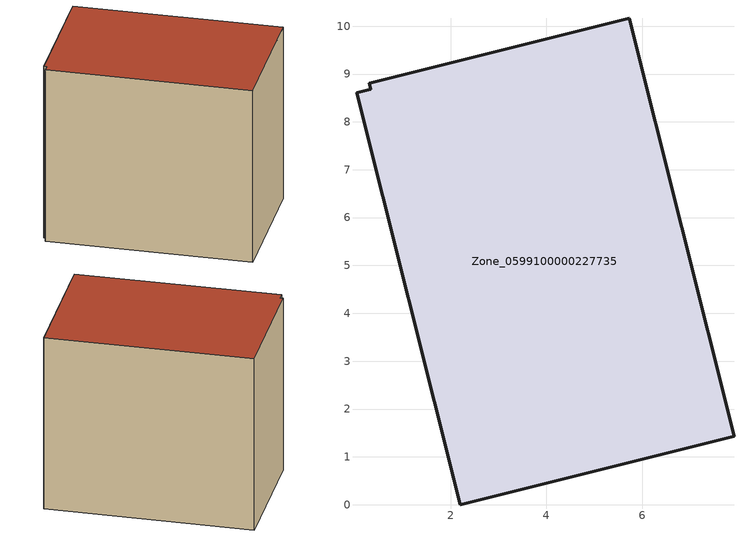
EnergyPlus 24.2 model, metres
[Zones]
Zone_0599100000227735
 floor ground (C_G): 7.92,1.43 2.2,0 0.03,8.61 0.33,8.69 0.3,8.81 5.73,10.16 z0
 wall outside (C_F): 7.92,1.43 5.73,10.16 0.3,8.81 0.33,8.69 0.03,8.61 2.2,0 7.92,1.43 z0:8.07
 roof outside (C_R): 2.2,0 7.92,1.43 5.73,10.16 0.3,8.81 0.33,8.69 0.03,8.61 z8.07
[BUILDING]
Pand.0599100000227735: North Axis=0; Terrain=City; Loads Convergence Tolerance Value=0.04; Temperature Convergence Tolerance Value=0.4; Solar Distribution=FullExterior; Maximum Number of Warmup Days=25; Minimum Number of Warmup Days=1
[Site:Location]
Rotterdam.The.Hague.AP_ZH_NLD Design_Conditions: Latitude=51.96; Longitude=4.45; Time Zone=1; Elevation=-4.5
[SITE:GROUNDTEMPERATURE:BUILDINGSURFACE]
18, 18, 18, 18, 18, 18, 18, 18, 18, 18, 18, 18
[MATERIAL] Thermal Absorptance=0.9; Solar Absorptance=0.7; Visible Absorptance=0.7
Name | Roughness | Thickness | Conductivity | Density | Specific Heat
G.TI.1965-1974 | MediumSmooth | 0.15 | 0.882353 | 540 | 1210
F.TI.1965-1974 | Rough | 0.3 | 0.697674 | 1920 | 840
R.TI.1965-1974 | MediumRough | 0.2 | 0.232558 | 1500 | 1000
[CONSTRUCTION]
C_G: G.TI.1965-1974
C_F: F.TI.1965-1974
C_R: R.TI.1965-1974
[ZONE]
Zone_0599100000227735: Type=1; Multiplier=1; Ceiling Height=Autocalculate; Volume=Autocalculate; Floor Area=autocalculate; Part of Total Floor Area=Yes
[ZONEINFILTRATION:DESIGNFLOWRATE]
Infil_Zone_0599100000227735: Zone or ZoneList or Space or SpaceList=Zone_0599100000227735; Schedule=AlwaysOn; Design Flow Rate Calculation Method=Flow/Area; Flow Rate per Floor Area=0.003; Constant Term Coefficient=1; Temperature Term Coefficient=0; Velocity Term Coefficient=0; Velocity Squared Term Coefficient=0
[HVACTEMPLATE:ZONE:IDEALLOADSAIRSYSTEM]
Zone_0599100000227735: Maximum Heating Supply Air Temperature=50; Minimum Cooling Supply Air Temperature=13; Maximum Heating Supply Air Humidity Ratio=0.0156; Minimum Cooling Supply Air Humidity Ratio=0.0077; Heating Limit=NoLimit; Cooling Limit=NoLimit; Dehumidification Control Type=ConstantSensibleHeatRatio; Cooling Sensible Heat Ratio=0.7; Dehumidification Setpoint=60; Humidification Control Type=None; Humidification Setpoint=30; Outdoor Air Method=None; Outdoor Air Flow Rate per Person=0.00944; Outdoor Air Flow Rate per Zone Floor Area=0; Outdoor Air Flow Rate per Zone=0; Demand Controlled Ventilation Type=None; Outdoor Air Economizer Type=NoEconomizer; Heat Recovery Type=None; Sensible Heat Recovery Effectiveness=0.7; Latent Heat Recovery Effectiveness=0.65
[ZONECONTROL:THERMOSTAT]
ThermostatControl_Zone_0599100000227735: Zone or ZoneList=Zone_0599100000227735; Control Type Schedule=DualSetpointControlType; Control 1=Thermostat_Zone_0599100000227735; Temperature Difference Between Cutout And Setpoint=0
[THERMOSTATSETPOINT:DUALSETPOINT]
Thermostat_Zone_0599100000227735: Heating Setpoint Temperature Schedule=HeatingSetpoint_Zone_0599100000227735; Cooling Setpoint Temperature Schedule=CoolingSetpoint_Zone_0599100000227735
[SCHEDULE:COMPACT]
HeatingSetpoint_Zone_0599100000227735: Through: 12/31, For: AllDays, Until: 24:00, 21
CoolingSetpoint_Zone_0599100000227735: Through: 12/31, For: AllDays, Until: 24:00, 24
DualSetpointControlType: Through: 12/31, For: AllDays, Until: 24:00, 4
AlwaysOn: Through: 12/31, For: AllDays, Until: 24:00, 1
